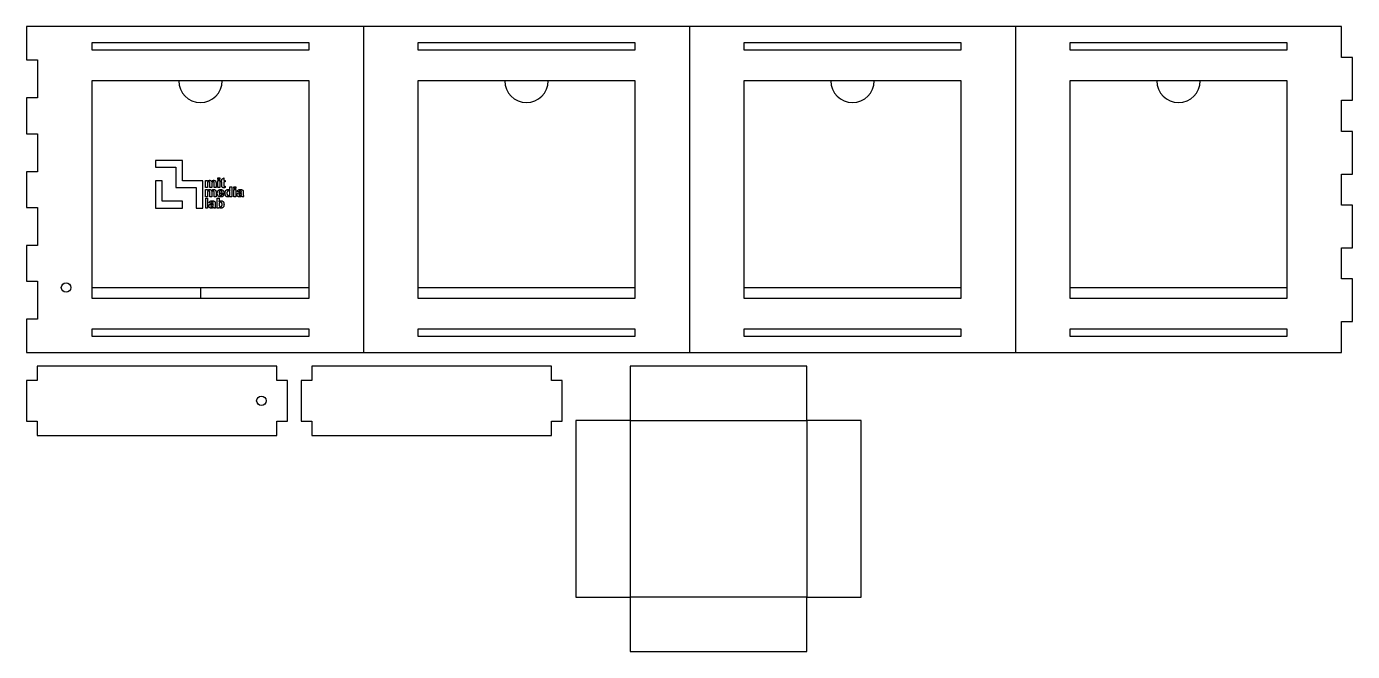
# Model space of a CAD drawing. Header units: millimetres. Extents: x -386 to 753, y -216 to 81.
# Drawn here: x -386 to 234, y -216 to 76 of the extents above; entities that cross this region are included whole.
import ezdxf

# ---------------------------------------------------------------- set-up
doc = ezdxf.new("R2010")
doc.units = ezdxf.units.MM
doc.linetypes.add('CENTERX2', pattern=[20.32, 12.7, -2.54, 2.54, -2.54])

msp = doc.modelspace()

# ---------------------------------------------------------------- linework, layer by layer
at = {"color": 7, "linetype": 'Continuous', "lineweight": 25}
for p, q in [((228.6, 76.2), (-386.08, 76.2)), ((-386.08, 76.2), (-386.08, 60.59)), ((228.6, 61.67), (228.6, 76.2)), ((-254, 68.58), (-355.6, 68.58)), ((-355.6, 68.58), (-355.6, 65.28)), ((-254, 65.28), (-254, 68.58)), ((-203.2, 68.58), (-203.2, 65.28)), ((-101.6, 68.58), (-203.2, 68.58)), ((-101.6, 65.28), (-101.6, 68.58)), ((50.8, 68.58), (-50.8, 68.58)), ((-50.8, 68.58), (-50.8, 65.28)), ((50.8, 65.28), (50.8, 68.58)), ((203.2, 68.58), (101.6, 68.58)), ((101.6, 68.58), (101.6, 65.28)), ((203.2, 65.28), (203.2, 68.58)), ((-355.6, 65.28), (-254, 65.28)), ((-203.2, 65.28), (-101.6, 65.28)), ((-50.8, 65.28), (50.8, 65.28)), ((101.6, 65.28), (203.2, 65.28)), ((-386.08, 60.59), (-381, 60.59)), ((-381, 60.59), (-381, 42.81)), ((233.68, 61.67), (228.6, 61.67)), ((233.68, 41.73), (233.68, 61.67)), ((-254, 50.8), (-355.6, 50.8)), ((-355.6, 50.8), (-355.6, -50.8)), ((-254, -50.8), (-254, 50.8)), ((-101.6, 50.8), (-203.2, 50.8)), ((-203.2, 50.8), (-203.2, -50.8)), ((-101.6, -50.8), (-101.6, 50.8)), ((-50.8, 50.8), (-50.8, -50.8)), ((50.8, 50.8), (-50.8, 50.8)), ((50.8, -50.8), (50.8, 50.8)), ((203.2, 50.8), (101.6, 50.8)), ((101.6, 50.8), (101.6, -50.8)), ((203.2, -50.8), (203.2, 50.8)), ((-386.08, 42.81), (-386.08, 26.12)), ((-381, 42.81), (-386.08, 42.81)), ((228.6, 41.73), (233.68, 41.73)), ((228.6, 27.2), (228.6, 41.73)), ((-386.08, 26.12), (-381, 26.12)), ((-381, 26.12), (-381, 8.34)), ((233.68, 27.2), (228.6, 27.2)), ((233.68, 7.26), (233.68, 27.2)), ((-313.11, 13.61), (-325.87, 13.61)), ((-325.87, 13.61), (-325.87, 10.41)), ((-313.11, 4.12), (-313.11, 13.61)), ((-386.08, 8.34), (-386.08, -8.34)), ((-381, 8.34), (-386.08, 8.34)), ((-325.87, 10.41), (-316.28, 10.41)), ((-316.28, 10.41), (-316.28, 0.89)), ((228.6, 7.26), (233.68, 7.26)), ((228.6, -7.26), (228.6, 7.26)), ((-322.66, 4.12), (-325.87, 4.12)), ((-325.87, 4.12), (-325.87, -8.66)), ((-322.66, -5.45), (-322.66, 4.12)), ((-316.28, 0.89), (-306.84, 0.89)), ((-303.65, 4.12), (-313.11, 4.12)), ((-306.84, 0.89), (-306.84, -8.66)), ((-303.65, -8.66), (-303.65, 4.12)), ((-302.43, 4.26), (-301.54, 4.26)), ((-302.43, 0.89), (-302.43, 4.26)), ((-301.54, 0.89), (-302.43, 0.89)), ((-301.54, 4.26), (-301.54, 3.81)), ((-301.54, 2.54), (-301.54, 0.89)), ((-300.41, 0.89), (-300.41, 2.75)), ((-299.52, 0.89), (-300.41, 0.89)), ((-299.52, 2.52), (-299.52, 0.89)), ((-298.4, 0.89), (-298.4, 2.83)), ((-297.51, 0.89), (-298.4, 0.89)), ((-297.51, 3.04), (-297.51, 0.89)), ((-296.62, 4.74), (-296.62, 5.51)), ((-296.62, 5.51), (-295.73, 5.51)), ((-295.73, 4.74), (-296.62, 4.74)), ((-296.62, 0.89), (-296.62, 4.26)), ((-296.62, 4.26), (-295.73, 4.26)), ((-295.73, 0.89), (-296.62, 0.89)), ((-295.73, 5.51), (-295.73, 4.74)), ((-295.73, 4.26), (-295.73, 0.89)), ((-295.2, 4.26), (-294.78, 4.26)), ((-295.2, 3.61), (-295.2, 4.26)), ((-294.78, 3.61), (-295.2, 3.61)), ((-294.78, 4.92), (-293.89, 5.45)), ((-294.78, 4.26), (-294.78, 4.92)), ((-294.78, 2.12), (-294.78, 3.61)), ((-293.89, 5.45), (-293.89, 4.26)), ((-293.89, 4.26), (-293.24, 4.26)), ((-293.89, 3.61), (-293.89, 2.16)), ((-293.24, 3.61), (-293.89, 3.61)), ((-293.27, 1.56), (-293.18, 0.94)), ((-293.24, 4.26), (-293.24, 3.61)), ((-290.99, -0.44), (-290.99, 1.21)), ((-290.99, 1.21), (-290.1, 1.21)), ((-290.1, 1.21), (-290.1, -3.41)), ((-289.15, 0.44), (-289.15, 1.21)), ((-289.15, 1.21), (-288.26, 1.21)), ((-288.26, 0.44), (-289.15, 0.44)), ((-288.26, 1.21), (-288.26, 0.44)), ((-313.11, -5.45), (-322.66, -5.45)), ((-313.11, -8.66), (-313.11, -5.45)), ((-302.43, -3.41), (-302.43, -0.03)), ((-302.43, -0.03), (-301.54, -0.03)), ((-301.54, -3.41), (-302.43, -3.41)), ((-302.31, -8.66), (-302.31, -4.04)), ((-302.31, -4.04), (-301.42, -4.04)), ((-301.54, -0.03), (-301.54, -0.49)), ((-301.54, -1.76), (-301.54, -3.41)), ((-301.42, -4.04), (-301.42, -8.66)), ((-299.94, -6.29), (-300.71, -6.18)), ((-300.41, -3.41), (-300.41, -1.55)), ((-299.52, -3.41), (-300.41, -3.41)), ((-299.52, -1.78), (-299.52, -3.41)), ((-298.4, -3.41), (-298.4, -1.47)), ((-297.51, -3.41), (-298.4, -3.41)), ((-297.51, -1.26), (-297.51, -3.41)), ((-296.97, -8.66), (-296.97, -4.04)), ((-296.97, -4.04), (-296.09, -4.04)), ((-296.09, -4.04), (-296.09, -5.69)), ((-293.77, -1.99), (-296.03, -1.99)), ((-296.01, -1.46), (-294.66, -1.46)), ((-294.72, -2.35), (-293.83, -2.46)), ((-290.99, -3.41), (-290.99, -2.92)), ((-290.1, -3.41), (-290.99, -3.41)), ((-289.15, -0.03), (-288.26, -0.03)), ((-289.15, -3.41), (-289.15, -0.03)), ((-288.26, -3.41), (-289.15, -3.41)), ((-288.26, -0.03), (-288.26, -3.41)), ((-286.78, -1.04), (-287.55, -0.92)), ((-285.65, -1.16), (-285.65, -1.08)), ((-285.65, -1.98), (-285.65, -1.81)), ((-284.53, -3.41), (-285.42, -3.41)), ((-284.76, -1.27), (-284.76, -2.31)), ((-386.08, -8.34), (-381, -8.34)), ((-381, -8.34), (-381, -26.12)), ((-325.87, -8.66), (-313.11, -8.66)), ((-306.84, -8.66), (-303.65, -8.66)), ((-301.42, -8.66), (-302.31, -8.66)), ((-298.81, -6.41), (-298.81, -6.33)), ((-298.81, -7.23), (-298.81, -7.06)), ((-297.69, -8.66), (-298.57, -8.66)), ((-297.92, -6.52), (-297.92, -7.56)), ((-296.09, -8.66), (-296.97, -8.66)), ((-296.09, -8.18), (-296.09, -8.66)), ((233.68, -7.26), (228.6, -7.26)), ((233.68, -27.2), (233.68, -7.26)), ((-386.08, -26.12), (-386.08, -42.81)), ((-381, -26.12), (-386.08, -26.12)), ((228.6, -27.2), (233.68, -27.2)), ((228.6, -41.73), (228.6, -27.2)), ((-386.08, -42.81), (-381, -42.81)), ((-381, -42.81), (-381, -60.59)), ((233.68, -41.73), (228.6, -41.73)), ((233.68, -61.67), (233.68, -41.73)), ((-355.6, -50.8), (-254, -50.8)), ((-203.2, -50.8), (-101.6, -50.8)), ((-50.8, -50.8), (50.8, -50.8)), ((101.6, -50.8), (203.2, -50.8)), ((-386.08, -60.59), (-386.08, -76.2)), ((-381, -60.59), (-386.08, -60.59)), ((228.6, -61.67), (233.68, -61.67)), ((228.6, -76.2), (228.6, -61.67)), ((-254, -65.28), (-355.6, -65.28)), ((-355.6, -65.28), (-355.6, -68.58)), ((-254, -68.58), (-254, -65.28)), ((-101.6, -65.28), (-203.2, -65.28)), ((-203.2, -65.28), (-203.2, -68.58)), ((-101.6, -68.58), (-101.6, -65.28)), ((50.8, -65.28), (-50.8, -65.28)), ((-50.8, -65.28), (-50.8, -68.58)), ((50.8, -68.58), (50.8, -65.28)), ((203.2, -65.28), (101.6, -65.28)), ((101.6, -65.28), (101.6, -68.58)), ((203.2, -68.58), (203.2, -65.28)), ((-355.6, -68.58), (-254, -68.58)), ((-203.2, -68.58), (-101.6, -68.58)), ((-50.8, -68.58), (50.8, -68.58)), ((101.6, -68.58), (203.2, -68.58)), ((-386.08, -76.2), (228.6, -76.2)), ((-381.08, -82.55), (-381.08, -89.22)), ((-269.07, -82.55), (-381.08, -82.55)), ((-269.07, -89.22), (-269.07, -82.55)), ((-252.72, -82.55), (-252.72, -89.22)), ((-140.7, -82.55), (-252.72, -82.55)), ((-140.7, -89.22), (-140.7, -82.55)), ((-103.95, -82.55), (-103.95, -107.95)), ((-21.4, -82.55), (-103.95, -82.55)), ((-21.4, -107.95), (-21.4, -82.55)), ((-386.08, -89.22), (-386.08, -108.27)), ((-381.08, -89.22), (-386.08, -89.22)), ((-264.07, -89.22), (-269.07, -89.22)), ((-264.07, -108.27), (-264.07, -89.22)), ((-257.72, -89.22), (-257.72, -108.27)), ((-252.72, -89.22), (-257.72, -89.22)), ((-135.7, -89.22), (-140.7, -89.22)), ((-135.7, -108.27), (-135.7, -89.22)), ((-386.08, -108.27), (-381.08, -108.27)), ((-381.08, -108.27), (-381.08, -114.94)), ((-269.07, -114.94), (-269.07, -108.27)), ((-269.07, -108.27), (-264.07, -108.27)), ((-257.72, -108.27), (-252.72, -108.27)), ((-252.72, -108.27), (-252.72, -114.94)), ((-140.7, -108.27), (-135.7, -108.27)), ((-140.7, -114.94), (-140.7, -108.27)), ((-129.35, -107.95), (-129.35, -190.5)), ((-103.95, -107.95), (-129.35, -107.95)), ((4, -107.95), (-21.4, -107.95)), ((4, -190.5), (4, -107.95)), ((-381.08, -114.94), (-269.07, -114.94)), ((-252.72, -114.94), (-140.7, -114.94)), ((-129.35, -190.5), (-103.95, -190.5)), ((-103.95, -190.5), (-103.95, -215.9)), ((-21.4, -215.9), (-21.4, -190.5)), ((-21.4, -190.5), (4, -190.5)), ((-103.95, -215.9), (-21.4, -215.9))]:
    msp.add_line(p, q, dxfattribs=at)
at = {"color": 7, "linetype": 'Continuous'}
for p, q in [((-228.6, 76.2), (-228.6, -76.2)), ((-76.2, 76.2), (-76.2, -76.2)), ((76.2, 76.2), (76.2, -76.2)), ((-294.64, 50.8), (-314.96, 50.8)), ((-142.24, 50.8), (-162.56, 50.8)), ((10.16, 50.8), (-10.16, 50.8)), ((162.56, 50.8), (142.24, 50.8)), ((-355.6, -45.8), (-254, -45.8)), ((-203.2, -45.8), (-101.6, -45.8)), ((-50.8, -45.8), (50.8, -45.8)), ((101.6, -45.8), (203.2, -45.8)), ((-103.95, -107.95), (-21.4, -107.95)), ((-103.95, -107.95), (-103.95, -190.5)), ((-21.4, -107.95), (-21.4, -190.5)), ((-21.4, -190.5), (-103.95, -190.5))]:
    msp.add_line(p, q, dxfattribs=at)
at = {"color": 7, "linetype": 'CENTERX2'}
msp.add_line((-304.8, -45.8), (-304.8, -50.8), dxfattribs=at)
at = {"color": 7, "linetype": 'Continuous', "lineweight": 25}
for centre in [(-367.6, -45.8), (-276.29, -98.74)]:
    msp.add_circle(centre, 2.22, dxfattribs=at)
at = {"color": 7, "linetype": 'Continuous'}
for centre in [(-304.8, 50.8), (-152.4, 50.8), (0, 50.8), (152.4, 50.8)]:
    msp.add_arc(centre, 10.16, 180, 0, dxfattribs=at)
at = {"color": 7, "linetype": 'Continuous', "lineweight": 25}
for points, knots in [([(-301.54, 3.81), (-301.5, 3.85), (-301.43, 3.93), (-301.32, 4.04), (-301.2, 4.13), (-301.08, 4.2), (-300.95, 4.25), (-300.82, 4.29), (-300.68, 4.32), (-300.58, 4.32), (-300.54, 4.32)], [0, 0, 0, 0, 0.138499, 0.270148, 0.396223, 0.518787, 0.637678, 0.757141, 0.877373, 1, 1, 1, 1]), ([(-300.87, 3.67), (-300.9, 3.67), (-300.97, 3.67), (-301.06, 3.65), (-301.15, 3.61), (-301.24, 3.56), (-301.31, 3.5), (-301.38, 3.42), (-301.43, 3.34), (-301.46, 3.25), (-301.49, 3.18), (-301.5, 3.11), (-301.51, 3.04), (-301.52, 2.95), (-301.53, 2.86), (-301.53, 2.76), (-301.54, 2.65), (-301.54, 2.58), (-301.54, 2.54)], [0, 0, 0, 0, 0.066319, 0.130209, 0.194024, 0.25858, 0.323552, 0.389318, 0.457265, 0.528773, 0.568676, 0.613528, 0.663623, 0.719664, 0.781054, 0.848526, 0.921501, 1, 1, 1, 1]), ([(-301.54, -0.49), (-301.5, -0.45), (-301.43, -0.37), (-301.32, -0.26), (-301.2, -0.17), (-301.08, -0.1), (-300.95, -0.04), (-300.82, 0), (-300.68, 0.02), (-300.58, 0.02), (-300.54, 0.03)], [0, 0, 0, 0, 0.138499, 0.270148, 0.396223, 0.518787, 0.637678, 0.757141, 0.877373, 1, 1, 1, 1]), ([(-300.41, 2.75), (-300.41, 2.79), (-300.41, 2.86), (-300.41, 2.97), (-300.42, 3.07), (-300.42, 3.15), (-300.43, 3.23), (-300.44, 3.29), (-300.45, 3.34), (-300.46, 3.4), (-300.48, 3.45), (-300.52, 3.51), (-300.56, 3.56), (-300.6, 3.6), (-300.66, 3.63), (-300.72, 3.66), (-300.79, 3.67), (-300.84, 3.67), (-300.87, 3.67)], [0, 0, 0, 0, 0.099982, 0.190602, 0.271895, 0.343908, 0.406634, 0.460985, 0.505418, 0.541795, 0.602865, 0.659541, 0.712361, 0.763872, 0.815994, 0.871583, 0.932713, 1, 1, 1, 1]), ([(-300.54, 4.32), (-300.49, 4.32), (-300.39, 4.32), (-300.25, 4.3), (-300.12, 4.25), (-300, 4.2), (-299.89, 4.13), (-299.79, 4.04), (-299.7, 3.93), (-299.65, 3.85), (-299.63, 3.81)], [0, 0, 0, 0, 0.13593, 0.264952, 0.387855, 0.507021, 0.625092, 0.745081, 0.869527, 1, 1, 1, 1]), ([(-300.54, 0.03), (-300.49, 0.02), (-300.39, 0.02), (-300.25, 0), (-300.12, -0.04), (-300, -0.1), (-299.89, -0.17), (-299.79, -0.26), (-299.7, -0.37), (-299.65, -0.45), (-299.63, -0.49)], [0, 0, 0, 0, 0.13593, 0.264952, 0.387855, 0.507021, 0.625092, 0.745081, 0.869527, 1, 1, 1, 1]), ([(-299.63, 3.81), (-299.59, 3.85), (-299.52, 3.93), (-299.4, 4.04), (-299.28, 4.13), (-299.15, 4.2), (-299.02, 4.25), (-298.89, 4.29), (-298.75, 4.32), (-298.65, 4.32), (-298.6, 4.32)], [0, 0, 0, 0, 0.139179, 0.2724, 0.398582, 0.521059, 0.640425, 0.759925, 0.878325, 1, 1, 1, 1]), ([(-299.63, -0.49), (-299.59, -0.45), (-299.52, -0.37), (-299.4, -0.26), (-299.28, -0.17), (-299.15, -0.1), (-299.02, -0.04), (-298.89, 0), (-298.75, 0.02), (-298.65, 0.02), (-298.6, 0.03)], [0, 0, 0, 0, 0.139179, 0.2724, 0.398582, 0.521059, 0.640425, 0.759925, 0.878325, 1, 1, 1, 1]), ([(-298.87, 3.67), (-298.9, 3.67), (-298.96, 3.67), (-299.05, 3.64), (-299.13, 3.61), (-299.22, 3.56), (-299.29, 3.49), (-299.36, 3.41), (-299.41, 3.32), (-299.45, 3.24), (-299.47, 3.16), (-299.48, 3.09), (-299.5, 3.01), (-299.5, 2.93), (-299.51, 2.84), (-299.52, 2.74), (-299.52, 2.63), (-299.52, 2.56), (-299.52, 2.52)], [0, 0, 0, 0, 0.061297, 0.122221, 0.184458, 0.249553, 0.315692, 0.38278, 0.45306, 0.528124, 0.569154, 0.615276, 0.666615, 0.7225, 0.784465, 0.850604, 0.922853, 1, 1, 1, 1]), ([(-298.49, 3.48), (-298.5, 3.5), (-298.52, 3.53), (-298.56, 3.56), (-298.6, 3.6), (-298.64, 3.62), (-298.69, 3.65), (-298.75, 3.66), (-298.8, 3.67), (-298.84, 3.67), (-298.87, 3.67)], [0, 0, 0, 0, 0.125916, 0.247198, 0.364764, 0.483826, 0.604639, 0.728436, 0.859758, 1, 1, 1, 1]), ([(-298.6, 4.32), (-298.55, 4.32), (-298.43, 4.32), (-298.27, 4.29), (-298.12, 4.24), (-297.98, 4.18), (-297.86, 4.09), (-297.75, 3.99), (-297.67, 3.87), (-297.62, 3.78), (-297.6, 3.73)], [0, 0, 0, 0, 0.14261, 0.276595, 0.401809, 0.52286, 0.640142, 0.757194, 0.875605, 1, 1, 1, 1]), ([(-298.6, 0.03), (-298.55, 0.02), (-298.43, 0.02), (-298.27, -0.01), (-298.12, -0.06), (-297.98, -0.12), (-297.86, -0.21), (-297.75, -0.31), (-297.67, -0.43), (-297.62, -0.52), (-297.6, -0.57)], [0, 0, 0, 0, 0.1426098, 0.2765947, 0.401809, 0.5228604, 0.6401421, 0.7571937, 0.8756053, 1, 1, 1, 1]), ([(-298.4, 2.83), (-298.4, 2.87), (-298.4, 2.94), (-298.4, 3.05), (-298.41, 3.15), (-298.42, 3.24), (-298.43, 3.32), (-298.45, 3.38), (-298.46, 3.44), (-298.48, 3.47), (-298.49, 3.48)], [0, 0, 0, 0, 0.181073, 0.346898, 0.494945, 0.626752, 0.742606, 0.842929, 0.928374, 1, 1, 1, 1]), ([(-297.6, 3.73), (-297.59, 3.71), (-297.58, 3.67), (-297.56, 3.61), (-297.54, 3.53), (-297.53, 3.45), (-297.52, 3.36), (-297.51, 3.26), (-297.51, 3.15), (-297.51, 3.07), (-297.51, 3.04)], [0, 0, 0, 0, 0.0879359, 0.1846514, 0.2931695, 0.4112979, 0.5419019, 0.6825879, 0.8360836, 1, 1, 1, 1]), ([(-296.91, -1.75), (-296.91, -1.68), (-296.91, -1.55), (-296.89, -1.36), (-296.86, -1.18), (-296.81, -1.01), (-296.75, -0.85), (-296.67, -0.7), (-296.58, -0.57), (-296.48, -0.44), (-296.37, -0.33), (-296.25, -0.24), (-296.12, -0.16), (-295.98, -0.09), (-295.84, -0.04), (-295.69, 0), (-295.53, 0.02), (-295.43, 0.02), (-295.37, 0.03)], [0, 0, 0, 0, 0.0763845, 0.1493235, 0.2184236, 0.2847118, 0.3482501, 0.4105909, 0.4712991, 0.5319669, 0.5916513, 0.6499542, 0.7067893, 0.763485, 0.8204236, 0.878521, 0.9382999, 1, 1, 1, 1]), ([(-295.37, 0.03), (-295.31, 0.02), (-295.19, 0.02), (-295.02, 0), (-294.86, -0.04), (-294.7, -0.1), (-294.56, -0.16), (-294.42, -0.25), (-294.3, -0.35), (-294.19, -0.47), (-294.08, -0.6), (-294, -0.75), (-293.92, -0.92), (-293.86, -1.1), (-293.82, -1.3), (-293.79, -1.52), (-293.77, -1.75), (-293.77, -1.91), (-293.77, -1.99)], [0, 0, 0, 0, 0.0621839, 0.1216874, 0.1787555, 0.2340224, 0.2883308, 0.3422254, 0.3964604, 0.4517759, 0.5086773, 0.5672048, 0.6286258, 0.6936552, 0.7628266, 0.8367346, 0.9157873, 1, 1, 1, 1]), ([(-294.75, 1.48), (-294.75, 1.49), (-294.76, 1.52), (-294.77, 1.58), (-294.77, 1.64), (-294.77, 1.72), (-294.78, 1.8), (-294.78, 1.9), (-294.78, 2), (-294.78, 2.08), (-294.78, 2.12)], [0, 0, 0, 0, 0.070065, 0.155883, 0.25725, 0.37439, 0.507401, 0.656204, 0.819448, 1, 1, 1, 1]), ([(-293.9, 0.83), (-293.94, 0.83), (-294.01, 0.83), (-294.13, 0.84), (-294.24, 0.87), (-294.34, 0.91), (-294.43, 0.95), (-294.51, 1), (-294.57, 1.06), (-294.63, 1.12), (-294.67, 1.19), (-294.7, 1.28), (-294.73, 1.37), (-294.75, 1.44), (-294.75, 1.48)], [0, 0, 0, 0, 0.100251, 0.195771, 0.288408, 0.378279, 0.46369, 0.541865, 0.613944, 0.682232, 0.751862, 0.827702, 0.909718, 1, 1, 1, 1]), ([(-293.18, 0.94), (-293.23, 0.93), (-293.34, 0.89), (-293.52, 0.85), (-293.7, 0.83), (-293.83, 0.83), (-293.9, 0.83)], [0, 0, 0, 0, 0.234887, 0.477823, 0.732737, 1, 1, 1, 1]), ([(-293.89, 2.16), (-293.89, 2.13), (-293.89, 2.06), (-293.89, 1.97), (-293.89, 1.89), (-293.89, 1.82), (-293.89, 1.76), (-293.88, 1.71), (-293.88, 1.67), (-293.87, 1.63), (-293.85, 1.58), (-293.8, 1.53), (-293.76, 1.5), (-293.72, 1.49), (-293.68, 1.48), (-293.65, 1.48), (-293.64, 1.48)], [0, 0, 0, 0, 0.126615, 0.238669, 0.337297, 0.422484, 0.49311, 0.55043, 0.593244, 0.622719, 0.70998, 0.801126, 0.848399, 0.896671, 0.94723, 1, 1, 1, 1]), ([(-293.64, 1.48), (-293.61, 1.48), (-293.56, 1.48), (-293.48, 1.5), (-293.38, 1.53), (-293.31, 1.55), (-293.27, 1.56)], [0, 0, 0, 0, 0.188355, 0.416521, 0.686885, 1, 1, 1, 1]), ([(-293.3, -1.71), (-293.3, -1.64), (-293.3, -1.51), (-293.28, -1.31), (-293.25, -1.13), (-293.21, -0.96), (-293.15, -0.81), (-293.08, -0.66), (-293.01, -0.53), (-292.91, -0.42), (-292.81, -0.31), (-292.71, -0.22), (-292.59, -0.15), (-292.47, -0.08), (-292.35, -0.03), (-292.21, 0), (-292.07, 0.02), (-291.98, 0.02), (-291.93, 0.03)], [0, 0, 0, 0, 0.082946, 0.160967, 0.234493, 0.303923, 0.37012, 0.433322, 0.494212, 0.553556, 0.611399, 0.667616, 0.722265, 0.776479, 0.83061, 0.885524, 0.941574, 1, 1, 1, 1]), ([(-291.93, 0.03), (-291.88, 0.02), (-291.8, 0.02), (-291.67, 0), (-291.54, -0.04), (-291.42, -0.09), (-291.3, -0.15), (-291.19, -0.23), (-291.09, -0.33), (-291.02, -0.4), (-290.99, -0.44)], [0, 0, 0, 0, 0.12405, 0.244401, 0.364436, 0.484227, 0.606607, 0.732719, 0.862822, 1, 1, 1, 1]), ([(-287.55, -0.92), (-287.54, -0.88), (-287.52, -0.81), (-287.47, -0.7), (-287.43, -0.6), (-287.37, -0.5), (-287.31, -0.42), (-287.25, -0.34), (-287.17, -0.27), (-287.1, -0.21), (-287.01, -0.15), (-286.91, -0.1), (-286.81, -0.06), (-286.69, -0.03), (-286.57, 0), (-286.43, 0.01), (-286.29, 0.02), (-286.19, 0.02), (-286.14, 0.03)], [0, 0, 0, 0, 0.065446, 0.12811, 0.188034, 0.245824, 0.302124, 0.356698, 0.410033, 0.463348, 0.517578, 0.574607, 0.635063, 0.698994, 0.76692, 0.839974, 0.917609, 1, 1, 1, 1]), ([(-286.14, 0.03), (-286.09, 0.03), (-286, 0.02), (-285.87, 0.02), (-285.75, 0.01), (-285.64, -0.01), (-285.53, -0.03), (-285.44, -0.05), (-285.35, -0.08), (-285.26, -0.12), (-285.15, -0.19), (-285.04, -0.27), (-284.95, -0.37), (-284.89, -0.45), (-284.85, -0.54), (-284.83, -0.61), (-284.81, -0.69), (-284.79, -0.78), (-284.78, -0.89), (-284.77, -1.01), (-284.77, -1.13), (-284.77, -1.22), (-284.76, -1.27)], [0, 0, 0, 0, 0.062663, 0.121243, 0.175829, 0.226531, 0.273408, 0.316684, 0.356575, 0.393356, 0.460831, 0.522994, 0.581116, 0.636591, 0.666125, 0.699456, 0.737805, 0.780375, 0.827986, 0.88002, 0.937752, 1, 1, 1, 1]), ([(-300.87, -0.63), (-300.9, -0.63), (-300.97, -0.63), (-301.06, -0.65), (-301.15, -0.69), (-301.24, -0.74), (-301.31, -0.8), (-301.38, -0.87), (-301.43, -0.96), (-301.46, -1.05), (-301.49, -1.12), (-301.5, -1.19), (-301.51, -1.26), (-301.52, -1.34), (-301.53, -1.44), (-301.53, -1.54), (-301.54, -1.65), (-301.54, -1.72), (-301.54, -1.76)], [0, 0, 0, 0, 0.066319, 0.130209, 0.194024, 0.25858, 0.323552, 0.389318, 0.457265, 0.528773, 0.568676, 0.613528, 0.663623, 0.719664, 0.781054, 0.848526, 0.921501, 1, 1, 1, 1]), ([(-300.41, -1.55), (-300.41, -1.51), (-300.41, -1.44), (-300.41, -1.33), (-300.42, -1.23), (-300.42, -1.15), (-300.43, -1.07), (-300.44, -1.01), (-300.45, -0.96), (-300.46, -0.9), (-300.48, -0.84), (-300.52, -0.79), (-300.56, -0.74), (-300.6, -0.69), (-300.66, -0.66), (-300.72, -0.64), (-300.79, -0.63), (-300.84, -0.63), (-300.87, -0.63)], [0, 0, 0, 0, 0.099982, 0.190602, 0.271895, 0.343908, 0.406634, 0.460985, 0.505418, 0.541795, 0.602865, 0.659541, 0.712361, 0.763872, 0.815994, 0.871583, 0.932713, 1, 1, 1, 1]), ([(-300.71, -6.18), (-300.7, -6.14), (-300.67, -6.06), (-300.63, -5.95), (-300.58, -5.85), (-300.53, -5.75), (-300.47, -5.67), (-300.4, -5.59), (-300.33, -5.52), (-300.25, -5.46), (-300.17, -5.4), (-300.07, -5.35), (-299.97, -5.32), (-299.85, -5.28), (-299.73, -5.26), (-299.59, -5.24), (-299.45, -5.23), (-299.35, -5.23), (-299.29, -5.23)], [0, 0, 0, 0, 0.0654463, 0.1281097, 0.1880337, 0.2458244, 0.3021239, 0.356698, 0.4100331, 0.4633476, 0.5175777, 0.5746071, 0.6350629, 0.6989944, 0.7669198, 0.8399744, 0.9176086, 1, 1, 1, 1]), ([(-299.38, -5.88), (-299.42, -5.88), (-299.49, -5.88), (-299.58, -5.9), (-299.66, -5.93), (-299.74, -5.97), (-299.8, -6.03), (-299.85, -6.1), (-299.9, -6.19), (-299.92, -6.26), (-299.94, -6.29)], [0, 0, 0, 0, 0.140085, 0.2661978, 0.3806886, 0.4873914, 0.5951124, 0.7134068, 0.8484622, 1, 1, 1, 1]), ([(-298.87, -0.63), (-298.9, -0.63), (-298.96, -0.63), (-299.05, -0.65), (-299.13, -0.69), (-299.22, -0.74), (-299.29, -0.8), (-299.36, -0.88), (-299.41, -0.98), (-299.45, -1.06), (-299.47, -1.14), (-299.48, -1.21), (-299.5, -1.28), (-299.5, -1.37), (-299.51, -1.46), (-299.52, -1.56), (-299.52, -1.67), (-299.52, -1.74), (-299.52, -1.78)], [0, 0, 0, 0, 0.061297, 0.122221, 0.184458, 0.249553, 0.315692, 0.38278, 0.45306, 0.528124, 0.569154, 0.615276, 0.666615, 0.7225, 0.784465, 0.850604, 0.922853, 1, 1, 1, 1]), ([(-298.81, -6.33), (-298.81, -6.29), (-298.81, -6.22), (-298.84, -6.12), (-298.87, -6.04), (-298.92, -5.99), (-298.97, -5.96), (-299.01, -5.94), (-299.05, -5.92), (-299.11, -5.9), (-299.17, -5.89), (-299.23, -5.88), (-299.31, -5.88), (-299.36, -5.88), (-299.38, -5.88)], [0, 0, 0, 0, 0.133376, 0.247686, 0.349654, 0.443965, 0.492409, 0.545606, 0.603957, 0.668541, 0.740648, 0.819804, 0.906157, 1, 1, 1, 1]), ([(-299.29, -5.23), (-299.25, -5.23), (-299.16, -5.23), (-299.03, -5.23), (-298.91, -5.24), (-298.79, -5.26), (-298.69, -5.28), (-298.6, -5.3), (-298.51, -5.33), (-298.41, -5.38), (-298.31, -5.44), (-298.19, -5.52), (-298.1, -5.62), (-298.04, -5.71), (-298.01, -5.79), (-297.98, -5.86), (-297.97, -5.94), (-297.95, -6.04), (-297.94, -6.14), (-297.93, -6.26), (-297.92, -6.39), (-297.92, -6.48), (-297.92, -6.52)], [0, 0, 0, 0, 0.062663, 0.121243, 0.175829, 0.226531, 0.273408, 0.316684, 0.356575, 0.393356, 0.460831, 0.522994, 0.581116, 0.636591, 0.666125, 0.699456, 0.737805, 0.780375, 0.827986, 0.88002, 0.937752, 1, 1, 1, 1]), ([(-298.49, -0.82), (-298.5, -0.8), (-298.52, -0.77), (-298.56, -0.73), (-298.6, -0.7), (-298.64, -0.67), (-298.69, -0.65), (-298.75, -0.64), (-298.8, -0.63), (-298.84, -0.63), (-298.87, -0.63)], [0, 0, 0, 0, 0.125916, 0.247198, 0.364764, 0.483826, 0.604639, 0.728436, 0.859758, 1, 1, 1, 1]), ([(-298.4, -1.47), (-298.4, -1.43), (-298.4, -1.35), (-298.4, -1.24), (-298.41, -1.15), (-298.42, -1.06), (-298.43, -0.98), (-298.45, -0.92), (-298.46, -0.86), (-298.48, -0.83), (-298.49, -0.82)], [0, 0, 0, 0, 0.181073, 0.346898, 0.494945, 0.626752, 0.742606, 0.842929, 0.928374, 1, 1, 1, 1]), ([(-297.6, -0.57), (-297.59, -0.59), (-297.58, -0.63), (-297.56, -0.69), (-297.54, -0.77), (-297.53, -0.85), (-297.52, -0.94), (-297.51, -1.04), (-297.51, -1.15), (-297.51, -1.22), (-297.51, -1.26)], [0, 0, 0, 0, 0.0879359, 0.1846514, 0.2931695, 0.4112979, 0.5419019, 0.6825879, 0.8360836, 1, 1, 1, 1]), ([(-296.58, -2.9), (-296.61, -2.86), (-296.66, -2.78), (-296.73, -2.66), (-296.79, -2.52), (-296.83, -2.38), (-296.87, -2.24), (-296.9, -2.08), (-296.91, -1.92), (-296.91, -1.8), (-296.91, -1.75)], [0, 0, 0, 0, 0.115599, 0.232782, 0.350811, 0.472291, 0.596763, 0.726067, 0.860235, 1, 1, 1, 1]), ([(-295.29, -3.47), (-295.36, -3.47), (-295.5, -3.47), (-295.7, -3.44), (-295.88, -3.39), (-296.05, -3.33), (-296.21, -3.25), (-296.35, -3.15), (-296.48, -3.04), (-296.55, -2.95), (-296.58, -2.9)], [0, 0, 0, 0, 0.143868, 0.279381, 0.407202, 0.529461, 0.648166, 0.764985, 0.881431, 1, 1, 1, 1]), ([(-296.09, -5.69), (-296.05, -5.65), (-295.99, -5.58), (-295.88, -5.49), (-295.77, -5.41), (-295.65, -5.34), (-295.53, -5.29), (-295.41, -5.25), (-295.28, -5.23), (-295.19, -5.23), (-295.14, -5.23)], [0, 0, 0, 0, 0.137178, 0.267281, 0.393393, 0.515773, 0.635564, 0.755599, 0.87595, 1, 1, 1, 1]), ([(-295.37, -5.88), (-295.4, -5.88), (-295.45, -5.88), (-295.52, -5.89), (-295.59, -5.91), (-295.65, -5.94), (-295.72, -5.98), (-295.78, -6.02), (-295.83, -6.07), (-295.88, -6.13), (-295.93, -6.2), (-295.97, -6.28), (-296.01, -6.36), (-296.04, -6.46), (-296.06, -6.56), (-296.07, -6.67), (-296.08, -6.79), (-296.08, -6.87), (-296.09, -6.91)], [0, 0, 0, 0, 0.053353, 0.104727, 0.155516, 0.205619, 0.256621, 0.30886, 0.362854, 0.419298, 0.477883, 0.539996, 0.604623, 0.674128, 0.747555, 0.825987, 0.910506, 1, 1, 1, 1]), ([(-296.03, -1.99), (-296.02, -2.02), (-296.02, -2.08), (-296.01, -2.17), (-295.99, -2.26), (-295.97, -2.34), (-295.94, -2.41), (-295.9, -2.48), (-295.86, -2.54), (-295.81, -2.6), (-295.76, -2.65), (-295.7, -2.7), (-295.64, -2.74), (-295.58, -2.77), (-295.51, -2.79), (-295.44, -2.81), (-295.37, -2.82), (-295.32, -2.82), (-295.29, -2.82)], [0, 0, 0, 0, 0.076985, 0.149914, 0.220164, 0.286488, 0.35078, 0.412535, 0.473793, 0.534654, 0.594296, 0.652213, 0.708927, 0.765997, 0.822415, 0.879966, 0.938742, 1, 1, 1, 1]), ([(-295.82, -0.85), (-295.84, -0.87), (-295.87, -0.91), (-295.91, -0.97), (-295.94, -1.04), (-295.96, -1.11), (-295.99, -1.19), (-296, -1.28), (-296.01, -1.36), (-296.01, -1.42), (-296.01, -1.46)], [0, 0, 0, 0, 0.112984, 0.226999, 0.344391, 0.463956, 0.589572, 0.71973, 0.855857, 1, 1, 1, 1]), ([(-295.33, -0.63), (-295.36, -0.63), (-295.4, -0.63), (-295.47, -0.64), (-295.54, -0.66), (-295.6, -0.68), (-295.66, -0.71), (-295.72, -0.75), (-295.77, -0.8), (-295.8, -0.83), (-295.82, -0.85)], [0, 0, 0, 0, 0.13044, 0.257038, 0.379788, 0.499815, 0.620849, 0.744538, 0.870075, 1, 1, 1, 1]), ([(-294.66, -7), (-294.66, -6.95), (-294.66, -6.86), (-294.67, -6.72), (-294.69, -6.6), (-294.71, -6.49), (-294.74, -6.39), (-294.77, -6.29), (-294.81, -6.21), (-294.86, -6.14), (-294.91, -6.08), (-294.97, -6.03), (-295.03, -5.98), (-295.09, -5.94), (-295.16, -5.91), (-295.23, -5.89), (-295.3, -5.88), (-295.35, -5.88), (-295.37, -5.88)], [0, 0, 0, 0, 0.096354, 0.185449, 0.268168, 0.345447, 0.415713, 0.481401, 0.54255, 0.599436, 0.653233, 0.704654, 0.753881, 0.802379, 0.850531, 0.899109, 0.948974, 1, 1, 1, 1]), ([(-294.66, -1.46), (-294.66, -1.42), (-294.67, -1.36), (-294.68, -1.27), (-294.69, -1.18), (-294.72, -1.1), (-294.74, -1.03), (-294.78, -0.96), (-294.82, -0.89), (-294.86, -0.84), (-294.91, -0.79), (-294.97, -0.75), (-295.02, -0.71), (-295.08, -0.68), (-295.14, -0.65), (-295.2, -0.64), (-295.27, -0.63), (-295.31, -0.63), (-295.33, -0.63)], [0, 0, 0, 0, 0.082314, 0.160312, 0.234515, 0.303739, 0.370258, 0.43406, 0.495783, 0.555843, 0.614506, 0.671294, 0.726559, 0.779965, 0.833959, 0.888495, 0.943318, 1, 1, 1, 1]), ([(-295.29, -2.82), (-295.26, -2.82), (-295.19, -2.81), (-295.1, -2.79), (-295.01, -2.76), (-294.94, -2.71), (-294.87, -2.64), (-294.81, -2.56), (-294.76, -2.46), (-294.73, -2.38), (-294.72, -2.35)], [0, 0, 0, 0, 0.125554, 0.243179, 0.356466, 0.46863, 0.584816, 0.71008, 0.847766, 1, 1, 1, 1]), ([(-293.83, -2.46), (-293.85, -2.5), (-293.88, -2.58), (-293.93, -2.69), (-293.99, -2.8), (-294.05, -2.9), (-294.12, -2.99), (-294.2, -3.07), (-294.28, -3.15), (-294.37, -3.22), (-294.47, -3.28), (-294.57, -3.33), (-294.67, -3.37), (-294.79, -3.41), (-294.9, -3.44), (-295.03, -3.46), (-295.16, -3.47), (-295.25, -3.47), (-295.29, -3.47)], [0, 0, 0, 0, 0.066948, 0.131635, 0.194402, 0.255359, 0.315526, 0.374568, 0.43328, 0.491792, 0.550472, 0.610148, 0.670421, 0.732099, 0.795523, 0.860926, 0.92914, 1, 1, 1, 1]), ([(-295.14, -5.23), (-295.09, -5.23), (-295, -5.23), (-294.86, -5.25), (-294.73, -5.29), (-294.6, -5.33), (-294.48, -5.4), (-294.37, -5.47), (-294.26, -5.57), (-294.16, -5.67), (-294.07, -5.79), (-293.99, -5.91), (-293.92, -6.06), (-293.87, -6.21), (-293.83, -6.38), (-293.79, -6.55), (-293.78, -6.74), (-293.77, -6.87), (-293.77, -6.94)], [0, 0, 0, 0, 0.0589207, 0.1154451, 0.170824, 0.2254129, 0.2800855, 0.3351972, 0.3916022, 0.4499354, 0.5097816, 0.5710632, 0.6341209, 0.6998183, 0.7687462, 0.841786, 0.9186004, 1, 1, 1, 1]), ([(-291.98, -3.47), (-292.02, -3.47), (-292.11, -3.47), (-292.24, -3.45), (-292.36, -3.41), (-292.48, -3.36), (-292.6, -3.29), (-292.71, -3.21), (-292.81, -3.12), (-292.91, -3.01), (-293, -2.88), (-293.08, -2.75), (-293.15, -2.61), (-293.21, -2.45), (-293.25, -2.28), (-293.28, -2.1), (-293.3, -1.91), (-293.3, -1.78), (-293.3, -1.71)], [0, 0, 0, 0, 0.054293, 0.107331, 0.159975, 0.212766, 0.266043, 0.32101, 0.378316, 0.438534, 0.500423, 0.563564, 0.628243, 0.695629, 0.765933, 0.840013, 0.917891, 1, 1, 1, 1]), ([(-291.7, -0.63), (-291.72, -0.63), (-291.77, -0.63), (-291.84, -0.64), (-291.91, -0.66), (-291.98, -0.69), (-292.04, -0.73), (-292.1, -0.77), (-292.16, -0.82), (-292.21, -0.89), (-292.26, -0.95), (-292.3, -1.03), (-292.33, -1.12), (-292.36, -1.21), (-292.38, -1.31), (-292.4, -1.42), (-292.41, -1.54), (-292.41, -1.62), (-292.41, -1.66)], [0, 0, 0, 0, 0.0527832, 0.1042418, 0.1544834, 0.2049321, 0.2560179, 0.3087353, 0.3632706, 0.4207369, 0.4803361, 0.5422404, 0.6072247, 0.6762151, 0.7497631, 0.8276718, 0.9110175, 1, 1, 1, 1]), ([(-292.41, -1.66), (-292.41, -1.7), (-292.41, -1.79), (-292.4, -1.91), (-292.39, -2.03), (-292.38, -2.13), (-292.36, -2.23), (-292.33, -2.32), (-292.3, -2.39), (-292.28, -2.44), (-292.27, -2.46)], [0, 0, 0, 0, 0.163262, 0.314394, 0.45465, 0.583302, 0.701649, 0.810676, 0.909372, 1, 1, 1, 1]), ([(-292.27, -2.46), (-292.25, -2.49), (-292.22, -2.54), (-292.16, -2.62), (-292.09, -2.68), (-292.02, -2.73), (-291.95, -2.77), (-291.87, -2.8), (-291.78, -2.82), (-291.72, -2.82), (-291.69, -2.82)], [0, 0, 0, 0, 0.14012, 0.27113, 0.396013, 0.516014, 0.635091, 0.753358, 0.873808, 1, 1, 1, 1]), ([(-290.99, -2.92), (-291.02, -2.97), (-291.08, -3.06), (-291.2, -3.17), (-291.31, -3.27), (-291.44, -3.34), (-291.57, -3.4), (-291.71, -3.44), (-291.84, -3.47), (-291.93, -3.47), (-291.98, -3.47)], [0, 0, 0, 0, 0.142038, 0.276072, 0.405285, 0.531132, 0.652992, 0.77066, 0.885743, 1, 1, 1, 1]), ([(-290.99, -1.75), (-290.99, -1.7), (-290.99, -1.61), (-291, -1.47), (-291.01, -1.35), (-291.04, -1.24), (-291.06, -1.13), (-291.1, -1.04), (-291.14, -0.96), (-291.19, -0.89), (-291.24, -0.83), (-291.29, -0.77), (-291.35, -0.73), (-291.41, -0.69), (-291.48, -0.66), (-291.55, -0.64), (-291.62, -0.63), (-291.67, -0.63), (-291.7, -0.63)], [0, 0, 0, 0, 0.096178, 0.185728, 0.268911, 0.346049, 0.416783, 0.482351, 0.543389, 0.60017, 0.653868, 0.705196, 0.754332, 0.802742, 0.850804, 0.899294, 0.949068, 1, 1, 1, 1]), ([(-291.69, -2.82), (-291.67, -2.82), (-291.62, -2.82), (-291.55, -2.8), (-291.48, -2.78), (-291.42, -2.75), (-291.36, -2.72), (-291.3, -2.67), (-291.24, -2.61), (-291.19, -2.55), (-291.14, -2.48), (-291.1, -2.4), (-291.07, -2.31), (-291.04, -2.21), (-291.01, -2.11), (-291, -2), (-290.99, -1.87), (-290.99, -1.79), (-290.99, -1.75)], [0, 0, 0, 0, 0.050532, 0.099745, 0.147997, 0.197171, 0.247066, 0.299067, 0.353471, 0.410837, 0.470908, 0.533661, 0.599812, 0.67078, 0.744835, 0.824473, 0.909466, 1, 1, 1, 1]), ([(-287.67, -2.46), (-287.67, -2.41), (-287.66, -2.32), (-287.64, -2.19), (-287.6, -2.06), (-287.54, -1.94), (-287.47, -1.83), (-287.38, -1.74), (-287.28, -1.66), (-287.17, -1.59), (-287.03, -1.53), (-286.87, -1.48), (-286.69, -1.43), (-286.56, -1.4), (-286.49, -1.38)], [0, 0, 0, 0, 0.0797158, 0.1564177, 0.2307532, 0.3047414, 0.3779232, 0.4494477, 0.5216453, 0.5949095, 0.6762386, 0.7706191, 0.8787073, 1, 1, 1, 1]), ([(-286.56, -3.47), (-286.6, -3.47), (-286.69, -3.47), (-286.81, -3.46), (-286.92, -3.43), (-287.02, -3.4), (-287.12, -3.36), (-287.21, -3.31), (-287.3, -3.25), (-287.37, -3.19), (-287.44, -3.11), (-287.5, -3.03), (-287.55, -2.95), (-287.6, -2.86), (-287.63, -2.77), (-287.65, -2.67), (-287.67, -2.57), (-287.67, -2.49), (-287.67, -2.46)], [0, 0, 0, 0, 0.074152, 0.1448299, 0.2121118, 0.276884, 0.3396723, 0.4008269, 0.4615788, 0.5226644, 0.5828557, 0.6415903, 0.6992011, 0.7573971, 0.8155518, 0.8753312, 0.9362688, 1, 1, 1, 1]), ([(-286.23, -0.63), (-286.26, -0.63), (-286.33, -0.63), (-286.42, -0.65), (-286.51, -0.67), (-286.58, -0.72), (-286.64, -0.77), (-286.69, -0.85), (-286.74, -0.94), (-286.77, -1.01), (-286.78, -1.04)], [0, 0, 0, 0, 0.140085, 0.2661978, 0.3806886, 0.4873914, 0.5951124, 0.7134068, 0.8484622, 1, 1, 1, 1]), ([(-286.62, -2.09), (-286.64, -2.11), (-286.69, -2.14), (-286.74, -2.22), (-286.77, -2.3), (-286.78, -2.36), (-286.78, -2.38)], [0, 0, 0, 0, 0.268757, 0.515778, 0.753415, 1, 1, 1, 1]), ([(-286.78, -2.38), (-286.78, -2.41), (-286.78, -2.47), (-286.75, -2.55), (-286.71, -2.63), (-286.65, -2.69), (-286.58, -2.75), (-286.5, -2.79), (-286.41, -2.81), (-286.35, -2.82), (-286.32, -2.82)], [0, 0, 0, 0, 0.122101, 0.239511, 0.357681, 0.482842, 0.609178, 0.734829, 0.862282, 1, 1, 1, 1]), ([(-285.65, -1.81), (-285.68, -1.82), (-285.75, -1.84), (-285.87, -1.87), (-286.01, -1.91), (-286.14, -1.93), (-286.24, -1.96), (-286.32, -1.98), (-286.39, -1.99), (-286.45, -2.01), (-286.5, -2.03), (-286.55, -2.05), (-286.59, -2.07), (-286.61, -2.08), (-286.62, -2.09)], [0, 0, 0, 0, 0.095352, 0.214758, 0.356948, 0.522213, 0.607195, 0.6841, 0.754757, 0.817444, 0.873995, 0.922779, 0.964432, 1, 1, 1, 1]), ([(-285.53, -3.02), (-285.57, -3.05), (-285.64, -3.12), (-285.76, -3.22), (-285.89, -3.29), (-286.01, -3.36), (-286.14, -3.41), (-286.28, -3.44), (-286.42, -3.47), (-286.52, -3.47), (-286.56, -3.47)], [0, 0, 0, 0, 0.135283, 0.264725, 0.390987, 0.512978, 0.633757, 0.753664, 0.875846, 1, 1, 1, 1]), ([(-286.49, -1.38), (-286.44, -1.37), (-286.35, -1.35), (-286.21, -1.32), (-286.09, -1.3), (-285.98, -1.27), (-285.88, -1.24), (-285.8, -1.21), (-285.72, -1.19), (-285.68, -1.17), (-285.65, -1.16)], [0, 0, 0, 0, 0.170702, 0.328595, 0.472895, 0.604711, 0.72251, 0.827957, 0.92018, 1, 1, 1, 1]), ([(-286.32, -2.82), (-286.28, -2.82), (-286.2, -2.81), (-286.09, -2.78), (-285.99, -2.74), (-285.92, -2.69), (-285.89, -2.67)], [0, 0, 0, 0, 0.240626, 0.484426, 0.73501, 1, 1, 1, 1]), ([(-285.65, -1.08), (-285.65, -1.04), (-285.66, -0.97), (-285.68, -0.87), (-285.72, -0.79), (-285.76, -0.74), (-285.81, -0.7), (-285.85, -0.68), (-285.9, -0.67), (-285.95, -0.65), (-286.01, -0.64), (-286.08, -0.63), (-286.15, -0.63), (-286.2, -0.63), (-286.23, -0.63)], [0, 0, 0, 0, 0.133376, 0.247686, 0.349654, 0.443965, 0.492409, 0.545606, 0.603957, 0.668541, 0.740648, 0.819804, 0.906157, 1, 1, 1, 1]), ([(-285.89, -2.67), (-285.86, -2.65), (-285.81, -2.61), (-285.76, -2.54), (-285.71, -2.47), (-285.7, -2.42), (-285.69, -2.39)], [0, 0, 0, 0, 0.26385, 0.513014, 0.755114, 1, 1, 1, 1]), ([(-285.69, -2.39), (-285.68, -2.37), (-285.67, -2.32), (-285.66, -2.23), (-285.65, -2.11), (-285.65, -2.03), (-285.65, -1.98)], [0, 0, 0, 0, 0.164764, 0.38569, 0.663928, 1, 1, 1, 1]), ([(-285.5, -3.13), (-285.5, -3.12), (-285.51, -3.09), (-285.52, -3.06), (-285.53, -3.04), (-285.53, -3.02), (-285.53, -3.02)], [0, 0, 0, 0, 0.345339, 0.625093, 0.849082, 1, 1, 1, 1]), ([(-285.42, -3.41), (-285.42, -3.39), (-285.44, -3.36), (-285.46, -3.29), (-285.48, -3.21), (-285.49, -3.16), (-285.5, -3.13)], [0, 0, 0, 0, 0.192127, 0.42099, 0.691559, 1, 1, 1, 1]), ([(-284.76, -2.31), (-284.76, -2.34), (-284.76, -2.41), (-284.76, -2.51), (-284.76, -2.6), (-284.75, -2.69), (-284.75, -2.77), (-284.74, -2.84), (-284.73, -2.9), (-284.71, -2.98), (-284.69, -3.07), (-284.64, -3.18), (-284.59, -3.3), (-284.55, -3.37), (-284.53, -3.41)], [0, 0, 0, 0, 0.093685, 0.18092, 0.261781, 0.336238, 0.404311, 0.46692, 0.52255, 0.57292, 0.670319, 0.773065, 0.882946, 1, 1, 1, 1]), ([(-300.83, -7.71), (-300.83, -7.66), (-300.82, -7.57), (-300.8, -7.44), (-300.76, -7.31), (-300.7, -7.19), (-300.63, -7.09), (-300.54, -6.99), (-300.44, -6.91), (-300.32, -6.84), (-300.19, -6.78), (-300.03, -6.73), (-299.85, -6.68), (-299.71, -6.65), (-299.64, -6.63)], [0, 0, 0, 0, 0.079716, 0.156418, 0.230753, 0.304741, 0.377923, 0.449448, 0.521645, 0.594909, 0.676239, 0.770619, 0.878707, 1, 1, 1, 1]), ([(-299.72, -8.72), (-299.76, -8.72), (-299.84, -8.72), (-299.96, -8.71), (-300.07, -8.68), (-300.18, -8.65), (-300.28, -8.61), (-300.37, -8.56), (-300.45, -8.51), (-300.53, -8.44), (-300.6, -8.36), (-300.66, -8.29), (-300.71, -8.2), (-300.75, -8.11), (-300.79, -8.02), (-300.81, -7.92), (-300.82, -7.82), (-300.83, -7.75), (-300.83, -7.71)], [0, 0, 0, 0, 0.074152, 0.14483, 0.212112, 0.276884, 0.339672, 0.400827, 0.461579, 0.522664, 0.582856, 0.64159, 0.699201, 0.757397, 0.815552, 0.875331, 0.936269, 1, 1, 1, 1]), ([(-299.77, -7.34), (-299.8, -7.36), (-299.85, -7.4), (-299.9, -7.47), (-299.93, -7.55), (-299.94, -7.61), (-299.94, -7.64)], [0, 0, 0, 0, 0.268757, 0.515778, 0.753415, 1, 1, 1, 1]), ([(-299.94, -7.64), (-299.94, -7.67), (-299.93, -7.72), (-299.91, -7.8), (-299.87, -7.88), (-299.81, -7.94), (-299.74, -8), (-299.66, -8.04), (-299.57, -8.07), (-299.51, -8.07), (-299.47, -8.07)], [0, 0, 0, 0, 0.122101, 0.239511, 0.357681, 0.482842, 0.609178, 0.734829, 0.862282, 1, 1, 1, 1]), ([(-298.81, -7.06), (-298.84, -7.07), (-298.91, -7.09), (-299.03, -7.13), (-299.17, -7.16), (-299.29, -7.19), (-299.4, -7.21), (-299.48, -7.23), (-299.54, -7.25), (-299.61, -7.27), (-299.66, -7.28), (-299.7, -7.3), (-299.74, -7.32), (-299.76, -7.33), (-299.77, -7.34)], [0, 0, 0, 0, 0.095352, 0.214758, 0.356948, 0.522213, 0.607195, 0.6841, 0.754757, 0.817444, 0.873995, 0.922779, 0.964432, 1, 1, 1, 1]), ([(-298.69, -8.27), (-298.73, -8.31), (-298.8, -8.38), (-298.92, -8.47), (-299.04, -8.55), (-299.17, -8.61), (-299.3, -8.66), (-299.44, -8.7), (-299.58, -8.72), (-299.67, -8.72), (-299.72, -8.72)], [0, 0, 0, 0, 0.135283, 0.264725, 0.390987, 0.512978, 0.633757, 0.753664, 0.875846, 1, 1, 1, 1]), ([(-299.64, -6.63), (-299.6, -6.62), (-299.5, -6.61), (-299.37, -6.58), (-299.25, -6.55), (-299.14, -6.52), (-299.04, -6.49), (-298.95, -6.47), (-298.88, -6.44), (-298.83, -6.42), (-298.81, -6.41)], [0, 0, 0, 0, 0.170702, 0.328595, 0.472895, 0.604711, 0.72251, 0.827957, 0.92018, 1, 1, 1, 1]), ([(-299.47, -8.07), (-299.44, -8.07), (-299.36, -8.07), (-299.25, -8.04), (-299.14, -7.99), (-299.08, -7.94), (-299.04, -7.92)], [0, 0, 0, 0, 0.240626, 0.484426, 0.73501, 1, 1, 1, 1]), ([(-299.04, -7.92), (-299.02, -7.9), (-298.97, -7.86), (-298.92, -7.8), (-298.87, -7.72), (-298.85, -7.67), (-298.84, -7.64)], [0, 0, 0, 0, 0.2638499, 0.5130137, 0.7551136, 1, 1, 1, 1]), ([(-298.84, -7.64), (-298.84, -7.62), (-298.83, -7.57), (-298.82, -7.48), (-298.81, -7.36), (-298.81, -7.28), (-298.81, -7.23)], [0, 0, 0, 0, 0.1647637, 0.3856902, 0.6639276, 1, 1, 1, 1]), ([(-298.66, -8.38), (-298.66, -8.37), (-298.67, -8.34), (-298.68, -8.31), (-298.68, -8.29), (-298.69, -8.27), (-298.69, -8.27)], [0, 0, 0, 0, 0.345339, 0.625093, 0.849082, 1, 1, 1, 1]), ([(-298.57, -8.66), (-298.58, -8.65), (-298.59, -8.61), (-298.61, -8.54), (-298.64, -8.47), (-298.65, -8.41), (-298.66, -8.38)], [0, 0, 0, 0, 0.192127, 0.42099, 0.691559, 1, 1, 1, 1]), ([(-297.92, -7.56), (-297.92, -7.6), (-297.92, -7.66), (-297.92, -7.76), (-297.92, -7.86), (-297.91, -7.94), (-297.9, -8.02), (-297.9, -8.09), (-297.89, -8.15), (-297.87, -8.23), (-297.84, -8.32), (-297.8, -8.43), (-297.75, -8.55), (-297.71, -8.63), (-297.69, -8.66)], [0, 0, 0, 0, 0.093685, 0.18092, 0.261781, 0.336238, 0.404311, 0.46692, 0.52255, 0.57292, 0.670319, 0.773065, 0.882946, 1, 1, 1, 1]), ([(-296.09, -6.91), (-296.08, -6.95), (-296.08, -7.04), (-296.08, -7.16), (-296.06, -7.27), (-296.05, -7.38), (-296.03, -7.47), (-296, -7.56), (-295.97, -7.64), (-295.94, -7.68), (-295.93, -7.71)], [0, 0, 0, 0, 0.159256, 0.307459, 0.444881, 0.573161, 0.692335, 0.802681, 0.905011, 1, 1, 1, 1]), ([(-295.1, -8.72), (-295.14, -8.72), (-295.23, -8.72), (-295.37, -8.69), (-295.5, -8.65), (-295.63, -8.59), (-295.76, -8.52), (-295.88, -8.42), (-295.99, -8.31), (-296.05, -8.22), (-296.09, -8.18)], [0, 0, 0, 0, 0.115145, 0.231246, 0.350241, 0.473246, 0.59893, 0.727151, 0.860192, 1, 1, 1, 1]), ([(-295.93, -7.71), (-295.91, -7.74), (-295.87, -7.79), (-295.81, -7.87), (-295.74, -7.93), (-295.67, -7.98), (-295.6, -8.02), (-295.51, -8.05), (-295.43, -8.07), (-295.37, -8.07), (-295.34, -8.07)], [0, 0, 0, 0, 0.141647, 0.274879, 0.401325, 0.522141, 0.640956, 0.757248, 0.87719, 1, 1, 1, 1]), ([(-295.34, -8.07), (-295.32, -8.07), (-295.27, -8.07), (-295.2, -8.06), (-295.14, -8.04), (-295.08, -8.01), (-295.02, -7.97), (-294.96, -7.93), (-294.91, -7.87), (-294.86, -7.81), (-294.81, -7.74), (-294.77, -7.66), (-294.74, -7.57), (-294.71, -7.48), (-294.69, -7.37), (-294.67, -7.25), (-294.66, -7.13), (-294.66, -7.04), (-294.66, -7)], [0, 0, 0, 0, 0.048973, 0.096037, 0.14326, 0.191396, 0.239709, 0.28981, 0.342834, 0.398354, 0.457128, 0.519537, 0.58578, 0.657791, 0.734261, 0.816517, 0.905434, 1, 1, 1, 1]), ([(-293.77, -6.94), (-293.77, -7.01), (-293.78, -7.15), (-293.79, -7.34), (-293.83, -7.53), (-293.87, -7.7), (-293.92, -7.86), (-293.99, -8), (-294.07, -8.14), (-294.16, -8.26), (-294.26, -8.37), (-294.36, -8.46), (-294.47, -8.54), (-294.59, -8.61), (-294.71, -8.66), (-294.83, -8.7), (-294.96, -8.72), (-295.05, -8.72), (-295.1, -8.72)], [0, 0, 0, 0, 0.083937, 0.162931, 0.237778, 0.308771, 0.376221, 0.440963, 0.503447, 0.564748, 0.623867, 0.680352, 0.734796, 0.787891, 0.840181, 0.892577, 0.945479, 1, 1, 1, 1])]:
    msp.add_open_spline(points, degree=3, knots=knots, dxfattribs=at)

doc.saveas('drawing.dxf')
